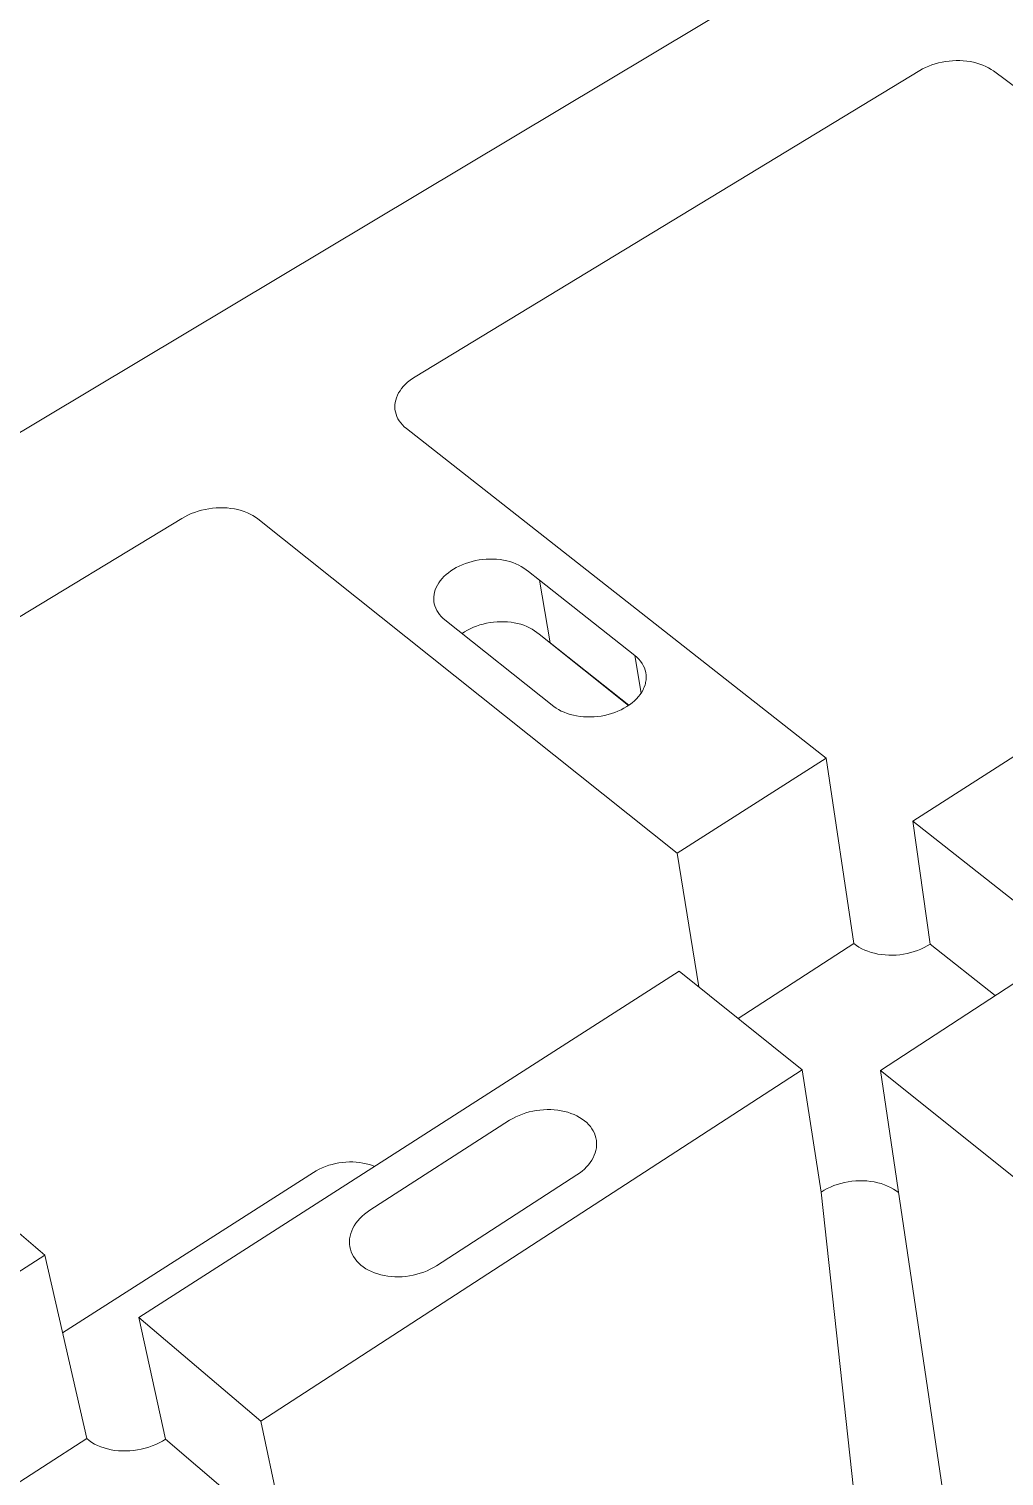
# Model space of a CAD drawing. Header units: millimetres. Extents: x 438 to 4638, y 478 to 3448.
# Drawn here: x 2747.4 to 2795.7, y 2344.1 to 2415.8 of the extents above; entities that cross this region are included whole.
import ezdxf

# ---------------------------------------------------------------- set-up
doc = ezdxf.new("R2010")
doc.units = ezdxf.units.MM

msp = doc.modelspace()

# ---------------------------------------------------------------- linework, layer by layer
at = {"lineweight": 5}
for p, q in [((2886.787, 2479.553), (2673.074, 2351.569)), ((2766.55, 2398.582), (2791.553, 2413.759)), ((2791.553, 2413.759), (2791.693, 2413.839)), ((2791.693, 2413.839), (2791.84, 2413.912)), ((2791.84, 2413.912), (2791.993, 2413.979)), ((2791.993, 2413.979), (2792.152, 2414.039)), ((2792.152, 2414.039), (2792.315, 2414.093)), ((2792.315, 2414.093), (2792.483, 2414.138)), ((2792.483, 2414.138), (2792.654, 2414.177)), ((2792.654, 2414.177), (2792.828, 2414.207)), ((2792.828, 2414.207), (2793.004, 2414.23)), ((2793.004, 2414.23), (2793.18, 2414.245)), ((2793.18, 2414.245), (2793.357, 2414.252)), ((2793.357, 2414.252), (2793.533, 2414.251)), ((2793.533, 2414.251), (2793.708, 2414.242)), ((2793.708, 2414.242), (2793.88, 2414.225)), ((2793.88, 2414.225), (2794.05, 2414.2)), ((2794.05, 2414.2), (2794.215, 2414.167)), ((2794.215, 2414.167), (2794.376, 2414.126)), ((2794.376, 2414.126), (2794.531, 2414.078)), ((2794.531, 2414.078), (2794.681, 2414.023)), ((2794.681, 2414.023), (2794.823, 2413.961)), ((2794.823, 2413.961), (2794.958, 2413.892)), ((2794.958, 2413.892), (2795.085, 2413.817)), ((2795.085, 2413.817), (2795.204, 2413.736)), ((2795.204, 2413.736), (2816.139, 2398.25)), ((2766.417, 2398.496), (2766.55, 2398.582)), ((2765.728, 2397.775), (2765.797, 2397.888)), ((2765.797, 2397.888), (2765.877, 2397.999)), ((2765.877, 2397.999), (2765.967, 2398.106)), ((2765.967, 2398.106), (2766.067, 2398.21)), ((2766.067, 2398.21), (2766.175, 2398.31)), ((2766.175, 2398.31), (2766.292, 2398.406)), ((2766.292, 2398.406), (2766.417, 2398.496)), ((2765.539, 2397.07), (2765.543, 2397.188)), ((2765.543, 2397.188), (2765.557, 2397.307)), ((2765.557, 2397.307), (2765.583, 2397.425)), ((2765.583, 2397.425), (2765.62, 2397.543)), ((2765.62, 2397.543), (2765.669, 2397.66)), ((2765.669, 2397.66), (2765.728, 2397.775)), ((2765.547, 2396.952), (2765.539, 2397.07)), ((2765.567, 2396.836), (2765.547, 2396.952)), ((2765.598, 2396.722), (2765.567, 2396.836)), ((2765.64, 2396.61), (2765.598, 2396.722)), ((2765.693, 2396.501), (2765.64, 2396.61)), ((2765.756, 2396.396), (2765.693, 2396.501)), ((2765.831, 2396.294), (2765.756, 2396.396)), ((2765.915, 2396.196), (2765.831, 2396.294)), ((2766.01, 2396.104), (2765.915, 2396.196)), ((2766.113, 2396.016), (2766.01, 2396.104)), ((2786.921, 2379.667), (2766.113, 2396.016)), ((2816.186, 2392.572), (2791.201, 2376.545)), ((2728.226, 2375.318), (2754.983, 2391.56)), ((2754.983, 2391.56), (2755.132, 2391.645)), ((2755.132, 2391.645), (2755.288, 2391.724)), ((2755.288, 2391.724), (2755.45, 2391.795)), ((2755.45, 2391.795), (2755.618, 2391.86)), ((2755.618, 2391.86), (2755.79, 2391.917)), ((2755.79, 2391.917), (2755.966, 2391.966)), ((2755.966, 2391.966), (2756.146, 2392.007)), ((2756.146, 2392.007), (2756.327, 2392.039)), ((2756.327, 2392.039), (2756.51, 2392.064)), ((2756.51, 2392.064), (2756.693, 2392.08)), ((2756.693, 2392.08), (2756.877, 2392.087)), ((2756.877, 2392.087), (2757.059, 2392.086)), ((2757.059, 2392.086), (2757.239, 2392.076)), ((2757.239, 2392.076), (2757.416, 2392.058)), ((2757.416, 2392.058), (2757.59, 2392.031)), ((2757.59, 2392.031), (2757.759, 2391.996)), ((2757.759, 2391.996), (2757.923, 2391.953)), ((2757.923, 2391.953), (2758.081, 2391.901)), ((2758.081, 2391.901), (2758.232, 2391.842)), ((2758.232, 2391.842), (2758.376, 2391.776)), ((2758.376, 2391.776), (2758.511, 2391.702)), ((2758.511, 2391.702), (2758.638, 2391.622)), ((2758.638, 2391.622), (2758.756, 2391.535)), ((2758.756, 2391.535), (2779.526, 2374.963)), ((2768.728, 2389.196), (2768.881, 2389.264)), ((2768.881, 2389.264), (2769.04, 2389.326)), ((2769.04, 2389.326), (2769.204, 2389.381)), ((2769.204, 2389.381), (2769.371, 2389.428)), ((2769.371, 2389.428), (2769.542, 2389.467)), ((2769.542, 2389.467), (2769.714, 2389.498)), ((2769.714, 2389.498), (2769.889, 2389.522)), ((2769.889, 2389.522), (2770.064, 2389.537)), ((2770.064, 2389.537), (2770.239, 2389.544)), ((2770.239, 2389.544), (2770.412, 2389.543)), ((2770.412, 2389.543), (2770.585, 2389.533)), ((2770.585, 2389.533), (2770.754, 2389.516)), ((2770.754, 2389.516), (2770.921, 2389.49)), ((2770.921, 2389.49), (2771.083, 2389.456)), ((2771.083, 2389.456), (2771.24, 2389.415)), ((2771.24, 2389.415), (2771.392, 2389.366)), ((2771.392, 2389.366), (2771.538, 2389.309)), ((2771.538, 2389.309), (2771.676, 2389.245)), ((2771.676, 2389.245), (2771.807, 2389.175)), ((2767.792, 2388.468), (2767.878, 2388.573)), ((2767.878, 2388.573), (2767.974, 2388.675)), ((2767.974, 2388.675), (2768.078, 2388.773)), ((2768.078, 2388.773), (2768.191, 2388.866)), ((2768.191, 2388.866), (2768.311, 2388.955)), ((2768.311, 2388.955), (2768.439, 2389.039)), ((2768.439, 2389.039), (2768.58, 2389.12)), ((2768.58, 2389.12), (2768.728, 2389.196)), ((2771.807, 2389.175), (2771.93, 2389.098)), ((2771.93, 2389.098), (2772.158, 2388.931)), ((2772.158, 2388.931), (2772.7, 2388.5)), ((2767.484, 2387.79), (2767.509, 2387.906)), ((2767.509, 2387.906), (2767.545, 2388.022)), ((2767.545, 2388.022), (2767.591, 2388.136)), ((2767.591, 2388.136), (2767.648, 2388.249)), ((2767.648, 2388.249), (2767.715, 2388.36)), ((2767.715, 2388.36), (2767.792, 2388.468)), ((2772.7, 2388.5), (2777.435, 2384.764)), ((2773.231, 2385.396), (2772.7, 2388.5)), ((2767.468, 2387.558), (2767.471, 2387.674)), ((2767.476, 2387.443), (2767.468, 2387.558)), ((2767.471, 2387.674), (2767.484, 2387.79)), ((2767.495, 2387.33), (2767.476, 2387.443)), ((2767.525, 2387.218), (2767.495, 2387.33)), ((2767.566, 2387.109), (2767.525, 2387.218)), ((2767.617, 2387.002), (2767.566, 2387.109)), ((2767.679, 2386.899), (2767.617, 2387.002)), ((2767.751, 2386.799), (2767.679, 2386.899)), ((2767.833, 2386.704), (2767.751, 2386.799)), ((2767.924, 2386.613), (2767.833, 2386.704)), ((2768.025, 2386.527), (2767.924, 2386.613)), ((2773.413, 2382.243), (2768.025, 2386.527)), ((2770.09, 2386.362), (2770.262, 2386.393)), ((2770.262, 2386.393), (2770.435, 2386.417)), ((2770.435, 2386.417), (2770.609, 2386.432)), ((2770.609, 2386.432), (2770.783, 2386.439)), ((2770.783, 2386.439), (2770.956, 2386.438)), ((2770.956, 2386.438), (2771.127, 2386.429)), ((2771.127, 2386.429), (2771.296, 2386.411)), ((2771.296, 2386.411), (2771.461, 2386.385)), ((2771.461, 2386.385), (2771.623, 2386.352)), ((2768.871, 2385.854), (2768.994, 2385.934)), ((2768.994, 2385.934), (2769.134, 2386.016)), ((2769.134, 2386.016), (2769.28, 2386.091)), ((2769.28, 2386.091), (2769.433, 2386.16)), ((2769.433, 2386.16), (2769.591, 2386.221)), ((2769.591, 2386.221), (2769.754, 2386.276)), ((2769.754, 2386.276), (2769.92, 2386.323)), ((2769.92, 2386.323), (2770.09, 2386.362)), ((2771.623, 2386.352), (2771.779, 2386.31)), ((2771.779, 2386.31), (2771.93, 2386.261)), ((2771.93, 2386.261), (2772.075, 2386.205)), ((2772.075, 2386.205), (2772.213, 2386.141)), ((2772.213, 2386.141), (2772.343, 2386.07)), ((2772.343, 2386.07), (2772.465, 2385.993)), ((2772.465, 2385.993), (2772.692, 2385.827)), ((2772.692, 2385.827), (2777.118, 2382.288)), ((2773.231, 2385.396), (2777.138, 2382.302)), ((2777.435, 2384.764), (2777.539, 2384.673)), ((2777.74, 2382.901), (2777.435, 2384.764)), ((2777.539, 2384.673), (2777.633, 2384.578)), ((2777.633, 2384.578), (2777.717, 2384.477)), ((2777.717, 2384.477), (2777.791, 2384.372)), ((2777.791, 2384.372), (2777.853, 2384.263)), ((2777.853, 2384.263), (2777.905, 2384.15)), ((2777.905, 2384.15), (2777.945, 2384.035)), ((2777.945, 2384.035), (2777.973, 2383.917)), ((2777.987, 2383.554), (2777.968, 2383.432)), ((2777.973, 2383.917), (2777.989, 2383.797)), ((2777.994, 2383.676), (2777.987, 2383.554)), ((2777.989, 2383.797), (2777.994, 2383.676)), ((2777.699, 2382.838), (2777.612, 2382.727)), ((2777.775, 2382.953), (2777.699, 2382.838)), ((2777.84, 2383.07), (2777.775, 2382.953)), ((2777.869, 2383.135), (2777.84, 2383.07)), ((2777.894, 2383.19), (2777.869, 2383.135)), ((2777.937, 2383.31), (2777.894, 2383.19)), ((2777.953, 2383.376), (2777.937, 2383.31)), ((2777.968, 2383.432), (2777.953, 2383.376)), ((2773.529, 2382.16), (2773.413, 2382.243)), ((2773.653, 2382.083), (2773.529, 2382.16)), ((2773.786, 2382.012), (2773.653, 2382.083)), ((2776.748, 2382.074), (2776.595, 2382.004)), ((2776.895, 2382.15), (2776.748, 2382.074)), ((2777.035, 2382.233), (2776.895, 2382.15)), ((2777.138, 2382.302), (2777.035, 2382.233)), ((2777.168, 2382.322), (2777.138, 2382.302)), ((2777.292, 2382.416), (2777.168, 2382.322)), ((2777.408, 2382.515), (2777.292, 2382.416)), ((2777.515, 2382.619), (2777.408, 2382.515)), ((2777.612, 2382.727), (2777.515, 2382.619)), ((2773.926, 2381.949), (2773.786, 2382.012)), ((2774.074, 2381.892), (2773.926, 2381.949)), ((2774.227, 2381.843), (2774.074, 2381.892)), ((2774.386, 2381.802), (2774.227, 2381.843)), ((2774.549, 2381.769), (2774.386, 2381.802)), ((2774.717, 2381.743), (2774.549, 2381.769)), ((2774.887, 2381.726), (2774.717, 2381.743)), ((2775.061, 2381.718), (2774.887, 2381.726)), ((2775.235, 2381.717), (2775.061, 2381.718)), ((2775.411, 2381.725), (2775.235, 2381.717)), ((2775.587, 2381.741), (2775.411, 2381.725)), ((2775.761, 2381.765), (2775.587, 2381.741)), ((2775.934, 2381.798), (2775.761, 2381.765)), ((2776.105, 2381.838), (2775.934, 2381.798)), ((2776.272, 2381.886), (2776.105, 2381.838)), ((2776.436, 2381.941), (2776.272, 2381.886)), ((2776.595, 2382.004), (2776.436, 2381.941)), ((2786.921, 2379.667), (2779.526, 2374.963)), ((2786.921, 2379.667), (2788.287, 2370.481)), ((2797.303, 2371.753), (2791.201, 2376.545)), ((2791.201, 2376.545), (2792.065, 2370.455)), ((2779.526, 2374.963), (2780.607, 2368.341)), ((2748.202, 2355.04), (2727.621, 2372.57)), ((2788.287, 2370.481), (2782.55, 2366.778)), ((2788.409, 2370.391), (2788.287, 2370.481)), ((2788.539, 2370.308), (2788.409, 2370.391)), ((2788.679, 2370.232), (2788.539, 2370.308)), ((2788.826, 2370.163), (2788.679, 2370.232)), ((2788.98, 2370.102), (2788.826, 2370.163)), ((2789.141, 2370.049), (2788.98, 2370.102)), ((2789.307, 2370.005), (2789.141, 2370.049)), ((2789.478, 2369.968), (2789.307, 2370.005)), ((2789.653, 2369.941), (2789.478, 2369.968)), ((2789.832, 2369.922), (2789.653, 2369.941)), ((2790.013, 2369.911), (2789.832, 2369.922)), ((2790.195, 2369.91), (2790.013, 2369.911)), ((2790.379, 2369.918), (2790.195, 2369.91)), ((2790.562, 2369.934), (2790.379, 2369.918)), ((2790.744, 2369.96), (2790.562, 2369.934)), ((2790.924, 2369.994), (2790.744, 2369.96)), ((2791.102, 2370.036), (2790.924, 2369.994)), ((2791.276, 2370.087), (2791.102, 2370.036)), ((2791.446, 2370.146), (2791.276, 2370.087)), ((2791.61, 2370.212), (2791.446, 2370.146)), ((2791.769, 2370.286), (2791.61, 2370.212)), ((2791.921, 2370.367), (2791.769, 2370.286)), ((2792.065, 2370.455), (2791.921, 2370.367)), ((2795.288, 2367.904), (2792.065, 2370.455)), ((2779.633, 2369.125), (2752.854, 2351.947)), ((2779.633, 2369.125), (2785.719, 2364.228)), ((2789.608, 2364.201), (2796.974, 2369.003)), ((2758.899, 2346.805), (2785.719, 2364.228)), ((2785.719, 2364.228), (2786.659, 2358.167)), ((2789.608, 2364.201), (2811.803, 2346.423)), ((2789.608, 2364.201), (2793.903, 2335.181)), ((2771.86, 2362.033), (2771.696, 2361.969)), ((2772.027, 2362.09), (2771.86, 2362.033)), ((2772.199, 2362.139), (2772.027, 2362.09)), ((2772.374, 2362.18), (2772.199, 2362.139)), ((2772.551, 2362.212), (2772.374, 2362.18)), ((2772.729, 2362.236), (2772.551, 2362.212)), ((2772.908, 2362.252), (2772.729, 2362.236)), ((2773.087, 2362.259), (2772.908, 2362.252)), ((2773.265, 2362.257), (2773.087, 2362.259)), ((2773.441, 2362.247), (2773.265, 2362.257)), ((2773.615, 2362.228), (2773.441, 2362.247)), ((2773.785, 2362.201), (2773.615, 2362.228)), ((2773.951, 2362.165), (2773.785, 2362.201)), ((2774.113, 2362.121), (2773.951, 2362.165)), ((2774.269, 2362.07), (2774.113, 2362.121)), ((2774.418, 2362.01), (2774.269, 2362.07)), ((2774.561, 2361.943), (2774.418, 2362.01)), ((2771.229, 2361.726), (2764.306, 2357.272)), ((2771.386, 2361.819), (2771.229, 2361.726)), ((2771.538, 2361.897), (2771.386, 2361.819)), ((2771.696, 2361.969), (2771.538, 2361.897)), ((2774.696, 2361.869), (2774.561, 2361.943)), ((2774.823, 2361.787), (2774.696, 2361.869)), ((2774.942, 2361.7), (2774.823, 2361.787)), ((2775.047, 2361.609), (2774.942, 2361.7)), ((2775.143, 2361.514), (2775.047, 2361.609)), ((2775.229, 2361.413), (2775.143, 2361.514)), ((2775.305, 2361.308), (2775.229, 2361.413)), ((2775.371, 2361.199), (2775.305, 2361.308)), ((2775.426, 2361.086), (2775.371, 2361.199)), ((2775.47, 2360.97), (2775.426, 2361.086)), ((2775.504, 2360.851), (2775.47, 2360.97)), ((2775.526, 2360.731), (2775.504, 2360.851)), ((2775.537, 2360.608), (2775.526, 2360.731)), ((2775.536, 2360.485), (2775.537, 2360.608)), ((2775.298, 2359.751), (2775.365, 2359.87)), ((2775.365, 2359.87), (2775.422, 2359.991)), ((2775.422, 2359.991), (2775.467, 2360.113)), ((2775.467, 2360.113), (2775.501, 2360.237)), ((2775.501, 2360.237), (2775.525, 2360.361)), ((2775.525, 2360.361), (2775.536, 2360.485)), ((2749.078, 2351.188), (2761.507, 2359.142)), ((2761.507, 2359.142), (2761.647, 2359.226)), ((2761.647, 2359.226), (2761.793, 2359.304)), ((2761.793, 2359.304), (2761.946, 2359.374)), ((2761.946, 2359.374), (2762.103, 2359.438)), ((2762.103, 2359.438), (2762.265, 2359.494)), ((2762.265, 2359.494), (2762.431, 2359.543)), ((2762.431, 2359.543), (2762.6, 2359.583)), ((2762.6, 2359.583), (2762.771, 2359.616)), ((2762.771, 2359.616), (2762.943, 2359.64)), ((2762.943, 2359.64), (2763.116, 2359.656)), ((2763.116, 2359.656), (2763.289, 2359.663)), ((2763.289, 2359.663), (2763.461, 2359.662)), ((2763.461, 2359.662), (2763.631, 2359.652)), ((2763.631, 2359.652), (2763.798, 2359.634)), ((2763.798, 2359.634), (2763.962, 2359.607)), ((2763.962, 2359.607), (2764.122, 2359.573)), ((2764.122, 2359.573), (2764.277, 2359.53)), ((2764.277, 2359.53), (2764.427, 2359.479)), ((2764.427, 2359.479), (2764.531, 2359.437)), ((2774.693, 2359.112), (2774.816, 2359.208)), ((2774.816, 2359.208), (2774.931, 2359.308)), ((2774.931, 2359.308), (2775.037, 2359.413)), ((2775.037, 2359.413), (2775.134, 2359.523)), ((2775.134, 2359.523), (2775.221, 2359.635)), ((2775.221, 2359.635), (2775.298, 2359.751)), ((2767.598, 2354.511), (2774.562, 2359.022)), ((2774.562, 2359.022), (2774.693, 2359.112)), ((2786.962, 2358.342), (2787.124, 2358.418)), ((2787.124, 2358.418), (2787.292, 2358.487)), ((2787.292, 2358.487), (2787.465, 2358.548)), ((2787.465, 2358.548), (2787.642, 2358.6)), ((2787.642, 2358.6), (2787.823, 2358.644)), ((2787.823, 2358.644), (2788.006, 2358.679)), ((2788.006, 2358.679), (2788.191, 2358.705)), ((2788.191, 2358.705), (2788.378, 2358.722)), ((2788.378, 2358.722), (2788.564, 2358.73)), ((2788.564, 2358.73), (2788.749, 2358.729)), ((2788.749, 2358.729), (2788.933, 2358.719)), ((2788.933, 2358.719), (2789.115, 2358.699)), ((2789.115, 2358.699), (2789.293, 2358.67)), ((2789.293, 2358.67), (2789.467, 2358.633)), ((2789.467, 2358.633), (2789.636, 2358.587)), ((2789.636, 2358.587), (2789.799, 2358.532)), ((2789.799, 2358.532), (2789.956, 2358.469)), ((2789.956, 2358.469), (2790.106, 2358.398)), ((2790.106, 2358.398), (2790.248, 2358.319)), ((2786.659, 2358.167), (2786.807, 2358.258)), ((2786.659, 2358.167), (2789.255, 2334.552)), ((2786.807, 2358.258), (2786.962, 2358.342)), ((2790.248, 2358.319), (2790.381, 2358.233)), ((2790.381, 2358.233), (2790.505, 2358.14)), ((2763.915, 2356.97), (2763.803, 2356.858)), ((2764.037, 2357.076), (2763.915, 2356.97)), ((2764.167, 2357.177), (2764.037, 2357.076)), ((2764.306, 2357.272), (2764.167, 2357.177)), ((2763.401, 2356.244), (2763.355, 2356.114)), ((2763.459, 2356.373), (2763.401, 2356.244)), ((2763.528, 2356.499), (2763.459, 2356.373)), ((2763.609, 2356.622), (2763.528, 2356.499)), ((2763.701, 2356.742), (2763.609, 2356.622)), ((2763.803, 2356.858), (2763.701, 2356.742)), ((2763.299, 2355.851), (2763.29, 2355.72)), ((2763.29, 2355.72), (2763.293, 2355.589)), ((2763.293, 2355.589), (2763.309, 2355.46)), ((2763.321, 2355.983), (2763.299, 2355.851)), ((2763.355, 2356.114), (2763.321, 2355.983)), ((2748.202, 2355.04), (2740.265, 2349.992)), ((2748.202, 2355.04), (2750.271, 2345.947)), ((2763.309, 2355.46), (2763.336, 2355.333)), ((2763.336, 2355.333), (2763.377, 2355.208)), ((2763.377, 2355.208), (2763.429, 2355.087)), ((2763.429, 2355.087), (2763.493, 2354.969)), ((2763.493, 2354.969), (2763.568, 2354.855)), ((2763.568, 2354.855), (2763.655, 2354.747)), ((2763.655, 2354.747), (2763.752, 2354.644)), ((2763.752, 2354.644), (2763.86, 2354.546)), ((2763.86, 2354.546), (2763.977, 2354.455)), ((2763.977, 2354.455), (2764.104, 2354.371)), ((2764.104, 2354.371), (2764.239, 2354.294)), ((2764.239, 2354.294), (2764.382, 2354.224)), ((2764.382, 2354.224), (2764.532, 2354.163)), ((2764.532, 2354.163), (2764.689, 2354.109)), ((2764.689, 2354.109), (2764.852, 2354.063)), ((2766.628, 2354.091), (2766.802, 2354.141)), ((2766.802, 2354.141), (2766.972, 2354.2)), ((2766.972, 2354.2), (2767.138, 2354.267)), ((2767.138, 2354.267), (2767.298, 2354.341)), ((2767.298, 2354.341), (2767.451, 2354.423)), ((2767.451, 2354.423), (2767.598, 2354.511)), ((2764.852, 2354.063), (2765.019, 2354.026)), ((2765.019, 2354.026), (2765.192, 2353.998)), ((2765.192, 2353.998), (2765.368, 2353.978)), ((2765.368, 2353.978), (2765.546, 2353.968)), ((2765.546, 2353.968), (2765.727, 2353.966)), ((2765.727, 2353.966), (2765.908, 2353.973)), ((2765.908, 2353.973), (2766.09, 2353.989)), ((2766.09, 2353.989), (2766.271, 2354.014)), ((2766.271, 2354.014), (2766.451, 2354.048)), ((2766.451, 2354.048), (2766.628, 2354.091)), ((2758.899, 2346.805), (2752.854, 2351.947)), ((2752.854, 2351.947), (2754.181, 2345.919)), ((2758.899, 2346.805), (2759.767, 2342.686)), ((2750.271, 2345.947), (2744.914, 2342.489)), ((2750.392, 2345.85), (2750.271, 2345.947)), ((2750.522, 2345.761), (2750.392, 2345.85)), ((2750.662, 2345.68), (2750.522, 2345.761)), ((2750.811, 2345.606), (2750.662, 2345.68)), ((2750.967, 2345.541), (2750.811, 2345.606)), ((2751.13, 2345.484), (2750.967, 2345.541)), ((2753.343, 2345.524), (2753.16, 2345.47)), ((2753.522, 2345.587), (2753.343, 2345.524)), ((2753.696, 2345.658), (2753.522, 2345.587)), ((2753.865, 2345.738), (2753.696, 2345.658)), ((2754.027, 2345.825), (2753.865, 2345.738)), ((2754.181, 2345.919), (2754.027, 2345.825)), ((2757.374, 2343.184), (2754.181, 2345.919)), ((2751.3, 2345.436), (2751.13, 2345.484)), ((2751.475, 2345.397), (2751.3, 2345.436)), ((2751.655, 2345.367), (2751.475, 2345.397)), ((2751.839, 2345.347), (2751.655, 2345.367)), ((2752.025, 2345.336), (2751.839, 2345.347)), ((2752.214, 2345.335), (2752.025, 2345.336)), ((2752.405, 2345.343), (2752.214, 2345.335)), ((2752.595, 2345.361), (2752.405, 2345.343)), ((2752.785, 2345.388), (2752.595, 2345.361)), ((2752.974, 2345.424), (2752.785, 2345.388)), ((2753.16, 2345.47), (2752.974, 2345.424))]:
    msp.add_line(p, q, dxfattribs=at)

doc.saveas('drawing.dxf')
